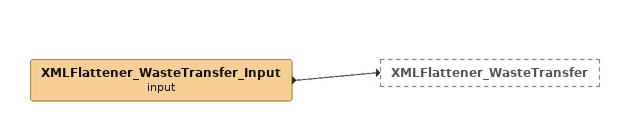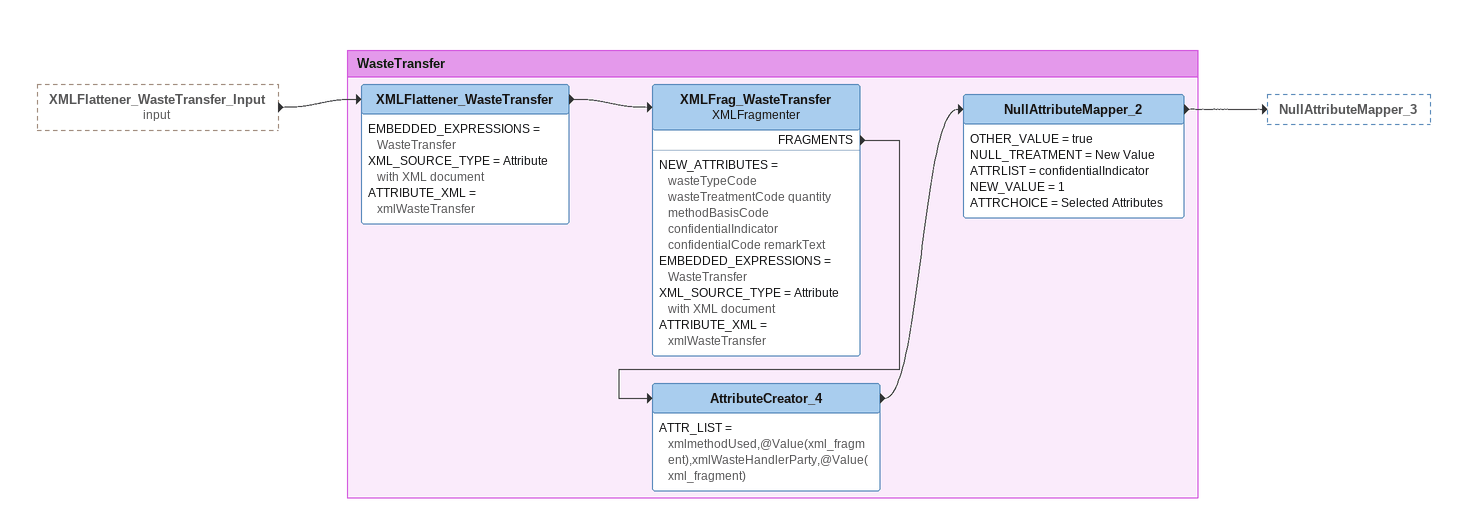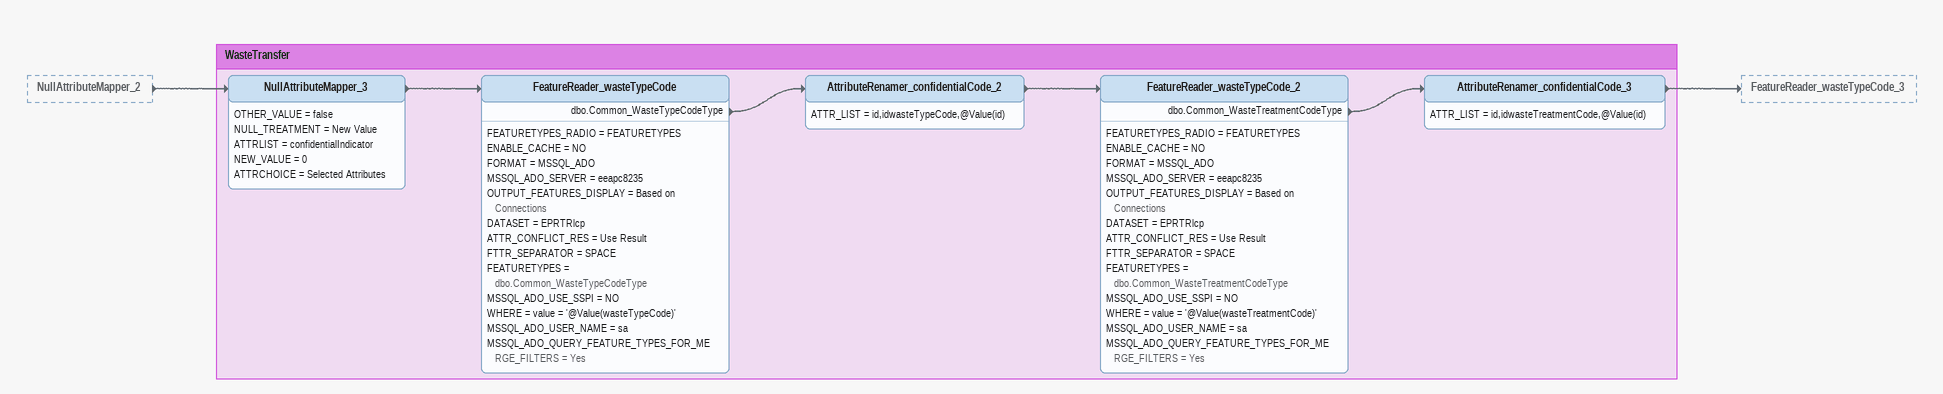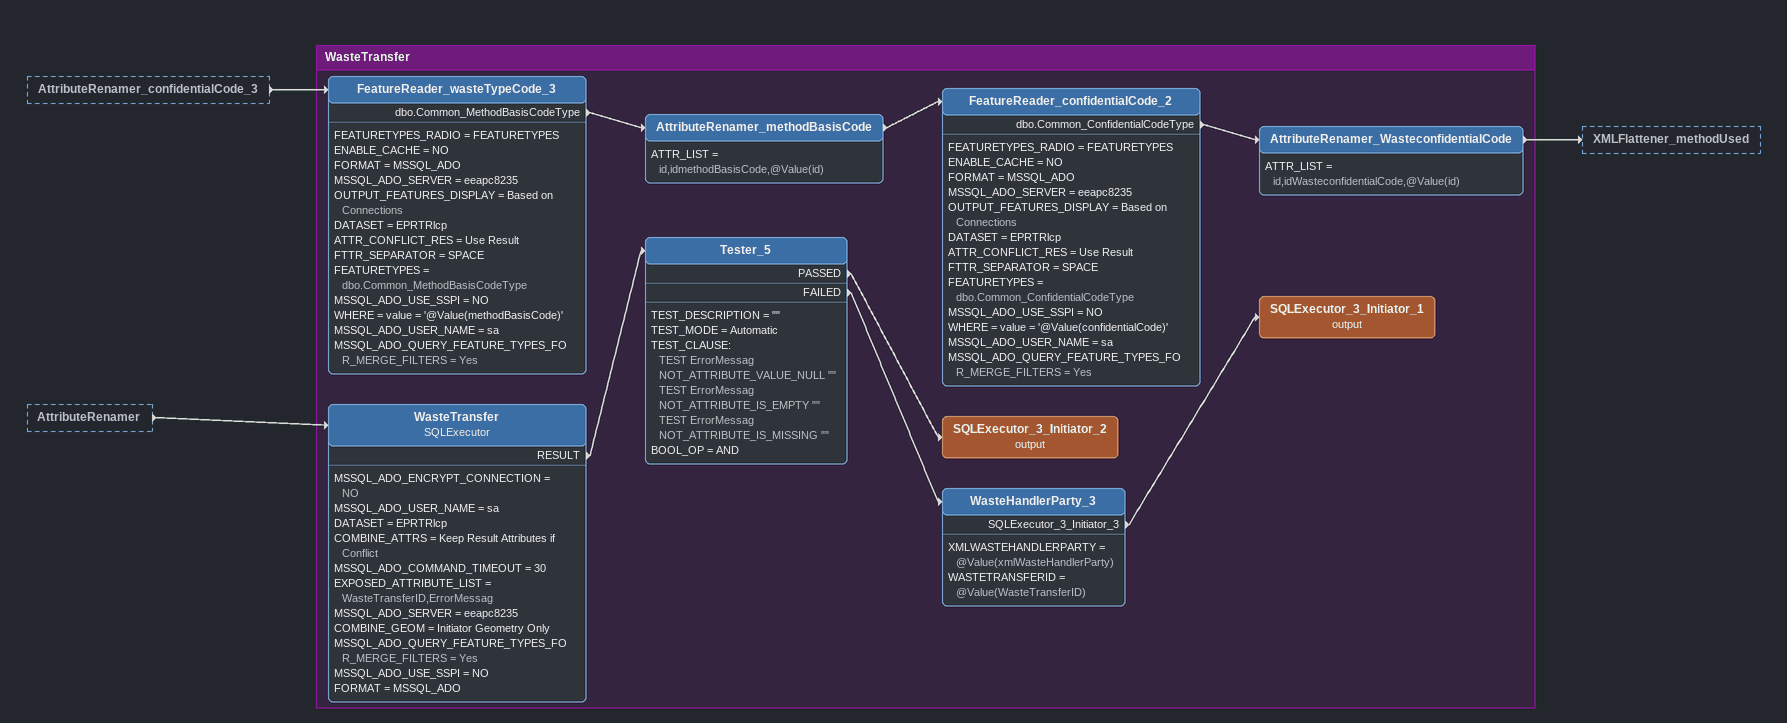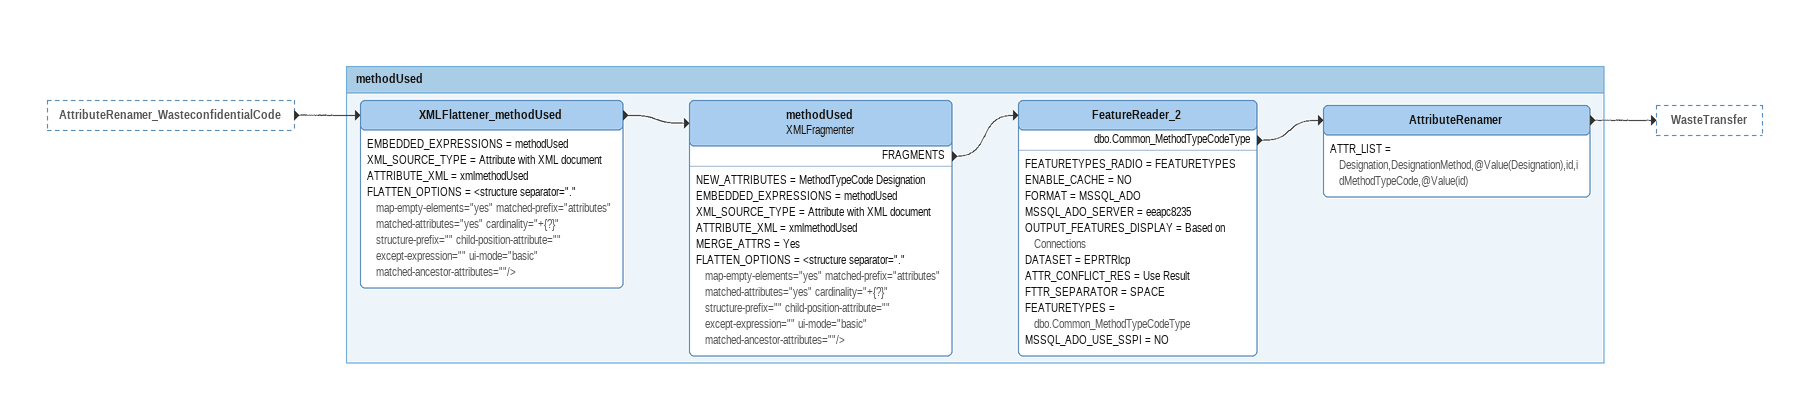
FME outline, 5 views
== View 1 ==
XMLFlattener_WasteTransfer_Input (input)
    -> XMLFlattener_WasteTransfer

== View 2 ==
XMLFlattener_WasteTransfer_Input (input) [outside]
    -> XMLFlattener_WasteTransfer

Bookmark: WasteTransfer
XMLFlattener_WasteTransfer
    EMBEDDED_EXPRESSIONS = WasteTransfer
    XML_SOURCE_TYPE = Attribute with XML document
    ATTRIBUTE_XML = xmlWasteTransfer
    -> XMLFrag_WasteTransfer
XMLFrag_WasteTransfer: XMLFragmenter
    NEW_ATTRIBUTES = wasteTypeCode wasteTreatmentCode quantity methodBasisCode confidentialIndicator confidentialCode remarkText
    EMBEDDED_EXPRESSIONS = WasteTransfer
    XML_SOURCE_TYPE = Attribute with XML document
    ATTRIBUTE_XML = xmlWasteTransfer
    FRAGMENTS -> AttributeCreator_4
AttributeCreator_4
    ATTR_LIST = xmlmethodUsed,@Value(xml_fragment),xmlWasteHandlerParty,@Value(xml_fragment)
    -> NullAttributeMapper_2
NullAttributeMapper_2
    OTHER_VALUE = true
    NULL_TREATMENT = New Value
    ATTRLIST = confidentialIndicator
    NEW_VALUE = 1
    ATTRCHOICE = Selected Attributes
    -> NullAttributeMapper_3

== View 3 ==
NullAttributeMapper_2 [outside]
    -> NullAttributeMapper_3

Bookmark: WasteTransfer
NullAttributeMapper_3
    OTHER_VALUE = false
    NULL_TREATMENT = New Value
    ATTRLIST = confidentialIndicator
    NEW_VALUE = 0
    ATTRCHOICE = Selected Attributes
    -> FeatureReader_wasteTypeCode
FeatureReader_wasteTypeCode
    FEATURETYPES_RADIO = FEATURETYPES
    ENABLE_CACHE = NO
    FORMAT = MSSQL_ADO
    MSSQL_ADO_SERVER = eeapc8235
    OUTPUT_FEATURES_DISPLAY = Based on Connections
    DATASET = EPRTRlcp
    ATTR_CONFLICT_RES = Use Result
    FTTR_SEPARATOR = SPACE
    FEATURETYPES = dbo.Common_WasteTypeCodeType
    MSSQL_ADO_USE_SSPI = NO
    WHERE = value = '@Value(wasteTypeCode)'
    MSSQL_ADO_USER_NAME = sa
    MSSQL_ADO_QUERY_FEATURE_TYPES_FOR_MERGE_FILTERS = Yes
    dbo.Common_WasteTypeCodeType -> AttributeRenamer_confidentialCode_2
AttributeRenamer_confidentialCode_2
    ATTR_LIST = id,idwasteTypeCode,@Value(id)
    -> FeatureReader_wasteTypeCode_2
FeatureReader_wasteTypeCode_2
    FEATURETYPES_RADIO = FEATURETYPES
    ENABLE_CACHE = NO
    FORMAT = MSSQL_ADO
    MSSQL_ADO_SERVER = eeapc8235
    OUTPUT_FEATURES_DISPLAY = Based on Connections
    DATASET = EPRTRlcp
    ATTR_CONFLICT_RES = Use Result
    FTTR_SEPARATOR = SPACE
    FEATURETYPES = dbo.Common_WasteTreatmentCodeType
    MSSQL_ADO_USE_SSPI = NO
    WHERE = value = '@Value(wasteTreatmentCode)'
    MSSQL_ADO_USER_NAME = sa
    MSSQL_ADO_QUERY_FEATURE_TYPES_FOR_MERGE_FILTERS = Yes
    dbo.Common_WasteTreatmentCodeType -> AttributeRenamer_confidentialCode_3
AttributeRenamer_confidentialCode_3
    ATTR_LIST = id,idwasteTreatmentCode,@Value(id)
    -> FeatureReader_wasteTypeCode_3

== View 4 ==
AttributeRenamer_confidentialCode_3 [outside]
    -> FeatureReader_wasteTypeCode_3
AttributeRenamer [outside]
    -> WasteTransfer

Bookmark: WasteTransfer
FeatureReader_wasteTypeCode_3
    FEATURETYPES_RADIO = FEATURETYPES
    ENABLE_CACHE = NO
    FORMAT = MSSQL_ADO
    MSSQL_ADO_SERVER = eeapc8235
    OUTPUT_FEATURES_DISPLAY = Based on Connections
    DATASET = EPRTRlcp
    ATTR_CONFLICT_RES = Use Result
    FTTR_SEPARATOR = SPACE
    FEATURETYPES = dbo.Common_MethodBasisCodeType
    MSSQL_ADO_USE_SSPI = NO
    WHERE = value = '@Value(methodBasisCode)'
    MSSQL_ADO_USER_NAME = sa
    MSSQL_ADO_QUERY_FEATURE_TYPES_FOR_MERGE_FILTERS = Yes
    dbo.Common_MethodBasisCodeType -> AttributeRenamer_methodBasisCode
AttributeRenamer_methodBasisCode
    ATTR_LIST = id,idmethodBasisCode,@Value(id)
    -> FeatureReader_confidentialCode_2
FeatureReader_confidentialCode_2
    FEATURETYPES_RADIO = FEATURETYPES
    ENABLE_CACHE = NO
    FORMAT = MSSQL_ADO
    MSSQL_ADO_SERVER = eeapc8235
    OUTPUT_FEATURES_DISPLAY = Based on Connections
    DATASET = EPRTRlcp
    ATTR_CONFLICT_RES = Use Result
    FTTR_SEPARATOR = SPACE
    FEATURETYPES = dbo.Common_ConfidentialCodeType
    MSSQL_ADO_USE_SSPI = NO
    WHERE = value = '@Value(confidentialCode)'
    MSSQL_ADO_USER_NAME = sa
    MSSQL_ADO_QUERY_FEATURE_TYPES_FOR_MERGE_FILTERS = Yes
    dbo.Common_ConfidentialCodeType -> AttributeRenamer_WasteconfidentialCode
AttributeRenamer_WasteconfidentialCode
    ATTR_LIST = id,idWasteconfidentialCode,@Value(id)
    -> XMLFlattener_methodUsed
WasteTransfer: SQLExecutor
    MSSQL_ADO_ENCRYPT_CONNECTION = NO
    MSSQL_ADO_USER_NAME = sa
    DATASET = EPRTRlcp
    COMBINE_ATTRS = Keep Result Attributes if Conflict
    MSSQL_ADO_COMMAND_TIMEOUT = 30
    EXPOSED_ATTRIBUTE_LIST = WasteTransferID,ErrorMessag
    MSSQL_ADO_SERVER = eeapc8235
    COMBINE_GEOM = Initiator Geometry Only
    MSSQL_ADO_QUERY_FEATURE_TYPES_FOR_MERGE_FILTERS = Yes
    MSSQL_ADO_USE_SSPI = NO
    FORMAT = MSSQL_ADO
    RESULT -> Tester_5
Tester_5
    TEST_DESCRIPTION = ""
    TEST_MODE = Automatic
    TEST_CLAUSE:
      TEST ErrorMessag NOT_ATTRIBUTE_VALUE_NULL ""
      TEST ErrorMessag NOT_ATTRIBUTE_IS_EMPTY ""
      TEST ErrorMessag NOT_ATTRIBUTE_IS_MISSING ""
    BOOL_OP = AND
    PASSED -> SQLExecutor_3_Initiator_2 (output)
    FAILED -> WasteHandlerParty_3
SQLExecutor_3_Initiator_2 (output)
WasteHandlerParty_3
    XMLWASTEHANDLERPARTY = @Value(xmlWasteHandlerParty)
    WASTETRANSFERID = @Value(WasteTransferID)
    SQLExecutor_3_Initiator_3 -> SQLExecutor_3_Initiator_1 (output)
SQLExecutor_3_Initiator_1 (output)

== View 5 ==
AttributeRenamer_WasteconfidentialCode [outside]
    -> XMLFlattener_methodUsed

Bookmark: methodUsed
XMLFlattener_methodUsed
    EMBEDDED_EXPRESSIONS = methodUsed
    XML_SOURCE_TYPE = Attribute with XML document
    ATTRIBUTE_XML = xmlmethodUsed
    FLATTEN_OPTIONS = <structure separator="." map-empty-elements="yes" matched-prefix="attributes" matched-attributes="yes" cardinality="+{?}" structure-prefix="" child-position-attribute="" except-expression="" ui-mode="basic" matched-ancestor-attributes=""/>
    -> methodUsed
methodUsed: XMLFragmenter
    NEW_ATTRIBUTES = MethodTypeCode Designation
    EMBEDDED_EXPRESSIONS = methodUsed
    XML_SOURCE_TYPE = Attribute with XML document
    ATTRIBUTE_XML = xmlmethodUsed
    MERGE_ATTRS = Yes
    FLATTEN_OPTIONS = <structure separator="." map-empty-elements="yes" matched-prefix="attributes" matched-attributes="yes" cardinality="+{?}" structure-prefix="" child-position-attribute="" except-expression="" ui-mode="basic" matched-ancestor-attributes=""/>
    FRAGMENTS -> FeatureReader_2
FeatureReader_2
    FEATURETYPES_RADIO = FEATURETYPES
    ENABLE_CACHE = NO
    FORMAT = MSSQL_ADO
    MSSQL_ADO_SERVER = eeapc8235
    OUTPUT_FEATURES_DISPLAY = Based on Connections
    DATASET = EPRTRlcp
    ATTR_CONFLICT_RES = Use Result
    FTTR_SEPARATOR = SPACE
    FEATURETYPES = dbo.Common_MethodTypeCodeType
    MSSQL_ADO_USE_SSPI = NO
    dbo.Common_MethodTypeCodeType -> AttributeRenamer
AttributeRenamer
    ATTR_LIST = Designation,DesignationMethod,@Value(Designation),id,idMethodTypeCode,@Value(id)
    -> WasteTransfer
